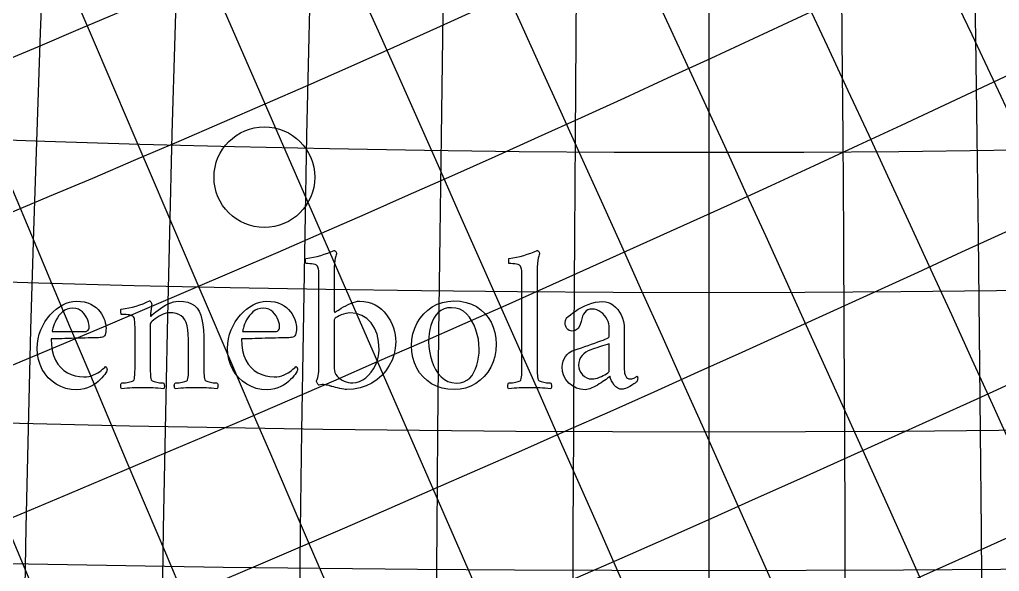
# Model space of a CAD drawing. Header units: millimetres. Extents: x -78 to 78, y -78 to 97.
# Drawn here: x -7.73 to 3.26, y 6.16 to 12.35 of the extents above; entities that cross this region are included whole.
import ezdxf

# ---------------------------------------------------------------- set-up
doc = ezdxf.new("R2010")
doc.units = ezdxf.units.MM
for name, color, linetype in [('ENGRAVE', 7, 'Continuous'), ('ENGRAVE_FINE', 8, 'Continuous'), ('TEXT', 5, 'Continuous')]:
    doc.layers.add(name, color=color, linetype=linetype)

msp = doc.modelspace()

# ---------------------------------------------------------------- linework, layer by layer
at = {"layer": 'ENGRAVE'}
msp.add_lwpolyline([(0, -70.59), (0, 70.59)], dxfattribs=at)
msp.add_lwpolyline([(0, -70.59), (0, 70.59)], dxfattribs=at)
for centre, radius in [((0, 0), 76.44), ((0, 0), 76.44), ((0, 0), 74.3925), ((0, 0), 70.59), ((0, 0), 70.59), ((0, 0), 70.59), ((-4.9882, 10.5847), 0.5647)]:
    msp.add_circle(centre, radius, dxfattribs=at)
for centre, radius, start, end in [((12.4469, 0), 71.679, 100, 260), ((25.6927, 0), 75.1203, 110, 250), ((40.7552, 0), 81.5103, 120, 240), ((59.232, 0), 92.1487, 130, 230), ((84.1259, 0), 109.8185, 140, 220), ((122.2655, 0), 141.18, 150, 210), ((193.9444, 0), 206.3914, 160, 200), ((400.3358, 0), 406.5116, 170, 190), ((-400.3358, 0), 406.5116, 350, 10), ((-193.9444, 0), 206.3914, 340, 20), ((-122.2655, 0), 141.18, 330, 30), ((-84.1259, 0), 109.8185, 320, 40), ((-59.232, 0), 92.1487, 310, 50), ((-40.7552, 0), 81.5103, 300, 60), ((-25.6927, 0), 75.1203, 290, 70), ((-12.4469, 0), 71.679, 280, 80), ((0, 406.5116), 400.3358, 260, 280)]:
    msp.add_arc(centre, radius, start, end, dxfattribs=at)
at = {"layer": 'ENGRAVE_FINE'}
msp.add_lwpolyline([(28.2418, -64.6943), (-28.2418, 64.6943)], dxfattribs=at)
for centre, radius, start, end in [((3.082, 0), 70.6573, 92.499999, 267.500001), ((6.1758, 0), 70.8596, 95, 265), ((9.2933, 0), 71.1991, 97.5, 262.5), ((15.6494, 0), 72.3039, 102.5, 257.5), ((18.9145, 0), 73.0801, 105, 255), ((22.2569, 0), 74.0157, 107.5, 252.5), ((29.2393, 0), 76.4061, 112.5, 247.5), ((32.9167, 0), 77.8874, 115, 245), ((36.7468, 0), 79.5819, 117.5, 242.5), ((44.9708, 0), 83.6978, 122.5, 237.5), ((49.4277, 0), 86.1745, 125, 235), ((54.1656, 0), 88.9767, 127.5, 232.5), ((64.6838, 0), 95.7442, 132.5, 227.5), ((70.59, 0), 99.8293, 135, 225), ((77.0355, 0), 104.4864, 137.5, 222.5), ((91.9947, 0), 115.9568, 142.5, 217.5), ((100.813, 0), 123.0699, 145, 215), ((110.8041, 0), 131.3792, 147.5, 212.5), ((135.6021, 0), 152.8754, 152.5, 207.5), ((151.3807, 0), 167.0302, 155, 205), ((170.4193, 0), 184.4606, 157.5, 202.5), ((223.8829, 0), 234.7477, 162.5, 197.5), ((263.4455, 0), 272.7388, 165, 195), ((318.4109, 0), 326.1418, 167.5, 192.5), ((536.1843, 0), 540.811, 172.5, 187.5), ((806.8474, 0), 809.9294, 175, 185), ((1616.7768, 0), 1618.3171, 177.5, 182.5), ((-1616.7768, 0), 1618.3171, 357.5, 2.5), ((-806.8474, 0), 809.9294, 355, 5), ((-536.1843, 0), 540.811, 352.5, 7.5), ((-318.4109, 0), 326.1418, 347.5, 12.5), ((-263.4455, 0), 272.7388, 345, 15), ((-223.8829, 0), 234.7477, 342.5, 17.5), ((-170.4193, 0), 184.4606, 337.5, 22.5), ((-151.3807, 0), 167.0302, 335, 25), ((-135.6021, 0), 152.8754, 332.5, 27.5), ((-110.8041, 0), 131.3792, 327.5, 32.5), ((-100.813, 0), 123.0699, 325, 35), ((-91.9947, 0), 115.9568, 322.5, 37.5), ((-77.0355, 0), 104.4864, 317.5, 42.5), ((-70.59, 0), 99.8293, 315, 45), ((-64.6838, 0), 95.7442, 312.5, 47.5), ((-54.1656, 0), 88.9767, 307.5, 52.5), ((-49.4277, 0), 86.1745, 305, 55), ((-44.9708, 0), 83.6978, 302.5, 57.5), ((-36.7468, 0), 79.5819, 297.5, 62.5), ((-32.9167, 0), 77.8874, 295, 65), ((-29.2393, 0), 76.4061, 292.5, 67.5), ((-22.2569, 0), 74.0157, 287.5, 72.5), ((-18.9145, 0), 73.0801, 285, 75), ((-15.6494, 0), 72.3039, 282.5, 77.5), ((-9.2933, 0), 71.1991, 277.5, 82.5), ((-6.1758, 0), 70.8596, 275, 85), ((-3.082, 0), 70.6573, 272.499999, 87.500001), ((-2.8246, -1.2331), 70.6573, 296.083333, 111.083334), ((-5.66, -2.4708), 70.8596, 298.583333, 108.583334), ((-8.5172, -3.7181), 71.1991, 301.083333, 106.083334), ((-11.4073, -4.9798), 71.679, 303.583333, 103.583333), ((-14.3424, -6.2611), 72.3039, 306.083333, 101.083333), ((-17.3348, -7.5674), 73.0801, 308.583333, 98.583333), ((-20.398, -8.9046), 74.0157, 311.083333, 96.083333), ((-23.5468, -10.2792), 75.1203, 313.583333, 93.583333), ((2.8246, 1.2331), 70.6573, 116.083333, 291.083334), ((5.66, 2.4708), 70.8596, 118.583333, 288.583334), ((8.5172, 3.7181), 71.1991, 121.083333, 286.083334), ((11.4073, 4.9798), 71.679, 123.583333, 283.583333), ((14.3424, 6.2611), 72.3039, 126.083333, 281.083333), ((17.3348, 7.5674), 73.0801, 128.583333, 278.583333), ((20.398, 8.9046), 74.0157, 131.083333, 276.083333), ((23.5468, 10.2792), 75.1203, 133.583333, 273.583333), ((26.7972, 11.6981), 76.4061, 136.083333, 271.083333), ((30.1674, 13.1694), 77.8874, 138.583333, 268.583333), ((33.6777, 14.7018), 79.5819, 141.083333, 266.083333), ((37.3513, 16.3054), 81.5103, 143.583333, 263.583333), ((41.2148, 17.992), 83.6978, 146.083333, 261.083333), ((45.2994, 19.7751), 86.1745, 148.583333, 258.583333), ((49.6417, 21.6707), 88.9767, 151.083333, 256.083333), ((54.2849, 23.6977), 92.1487, 153.583333, 253.583333), ((59.2814, 25.8789), 95.7442, 156.083333, 251.083333), ((64.6943, 28.2418), 99.8293, 158.583333, 248.583333), ((70.6014, 30.8205), 104.4864, 161.083333, 246.083333), ((77.0996, 33.6573), 109.8185, 163.583333, 243.583333), ((84.3112, 36.8055), 115.9568, 166.083333, 241.083333), ((92.393, 40.3335), 123.0699, 168.583333, 238.583333), ((101.5497, 44.3308), 131.3792, 171.083333, 236.083333), ((112.0538, 48.9163), 141.18, 173.583333, 233.583333), ((124.2765, 54.252), 152.8754, 176.083333, 231.083333), ((138.7373, 60.5648), 167.0302, 178.583333, 228.583333), ((-26.7972, -11.6981), 76.4061, 316.083333, 91.083333), ((156.1858, 68.1818), 184.4606, 181.083333, 226.083333), ((177.746, 77.5938), 206.3914, 183.583333, 223.583333), ((205.184, 89.5716), 234.7477, 186.083333, 221.083333), ((241.4423, 105.3999), 272.7388, 188.583333, 218.583333), ((291.817, 127.3906), 326.1418, 191.083333, 216.083333), ((366.8994, 160.1673), 406.5116, 193.583333, 213.583333), ((491.4017, 214.5179), 540.811, 196.083333, 211.083333), ((739.4588, 322.8055), 809.9294, 198.5833333, 208.5833333), ((1481.7422, 646.844), 1618.3171, 201.0833333, 206.0833333), ((-1481.7422, -646.844), 1618.3171, 21.0833333, 26.0833333), ((-739.4588, -322.8055), 809.9294, 18.5833333, 28.5833333), ((-491.4017, -214.5179), 540.811, 16.083333, 31.083333), ((-366.8994, -160.1673), 406.5116, 13.583333, 33.583333), ((-291.817, -127.3906), 326.1418, 11.083333, 36.083333), ((-241.4423, -105.3999), 272.7388, 8.583333, 38.583333), ((-205.184, -89.5716), 234.7477, 6.083333, 41.083333), ((-177.746, -77.5938), 206.3914, 3.583333, 43.583333), ((-156.1858, -68.1818), 184.4606, 1.083333, 46.083333), ((-138.7373, -60.5648), 167.0302, 358.583333, 48.583333), ((-124.2765, -54.252), 152.8754, 356.083333, 51.083333), ((-112.0538, -48.9163), 141.18, 353.583333, 53.583333), ((-101.5497, -44.3308), 131.3792, 351.083333, 56.083333), ((-92.393, -40.3335), 123.0699, 348.583333, 58.583333), ((-84.3112, -36.8055), 115.9568, 346.083333, 61.083333), ((-77.0996, -33.6573), 109.8185, 343.583333, 63.583333), ((-70.6014, -30.8205), 104.4864, 341.083333, 66.083333), ((-64.6943, -28.2418), 99.8293, 338.583333, 68.583333), ((-59.2814, -25.8789), 95.7442, 336.083333, 71.083333), ((-54.2849, -23.6977), 92.1487, 333.583333, 73.583333), ((-49.6417, -21.6707), 88.9767, 331.083333, 76.083333), ((-45.2994, -19.7751), 86.1745, 328.583333, 78.583333), ((-41.2148, -17.992), 83.6978, 326.083333, 81.083333), ((-37.3513, -16.3054), 81.5103, 323.583333, 83.583333), ((-33.6777, -14.7018), 79.5819, 321.083333, 86.083333), ((-30.1674, -13.1694), 77.8874, 318.583333, 88.583333), ((-49.2381, 112.791), 100.813, 258.583333, 328.583333), ((-52.5625, 120.4063), 110.8041, 261.083333, 326.083333), ((-56.4836, 129.3885), 122.2655, 263.583333, 323.583333), ((-61.1628, 140.1071), 135.6021, 266.083333, 321.083333), ((-66.8258, 153.0797), 151.3807, 268.583333, 318.583333), ((-73.7994, 169.0543), 170.4193, 271.083333, 316.083333), ((-82.5736, 189.1534), 193.9444, 273.583333, 313.583333), ((-93.9184, 215.1414), 223.8829, 276.083333, 311.083333), ((-109.118, 249.9594), 263.4455, 278.583333, 308.583333), ((-130.4836, 298.9021), 318.4109, 281.083333, 306.083333), ((-162.6382, 372.5594), 400.3358, 283.583333, 303.583333), ((-216.369, 495.642), 536.1843, 286.083333, 301.083333), ((-324.0386, 742.2834), 806.8474, 288.5833333, 298.5833333), ((-647.4603, 1483.1539), 1616.7768, 291.0833333, 296.0833333), ((647.4603, -1483.1539), 1616.7768, 111.0833333, 116.0833333), ((324.0386, -742.2834), 806.8474, 108.5833333, 118.5833333), ((0, 234.7477), 223.8829, 252.5, 287.5), ((216.369, -495.642), 536.1843, 106.083333, 121.083333), ((0, 272.7388), 263.4455, 255, 285), ((162.6382, -372.5594), 400.3358, 103.583333, 123.583333), ((0, 326.1418), 318.4109, 257.5, 282.5), ((130.4836, -298.9021), 318.4109, 101.083333, 126.083333), ((109.118, -249.9594), 263.4455, 98.583333, 128.583333), ((0, 540.811), 536.1843, 262.5, 277.5), ((93.9184, -215.1414), 223.8829, 96.083333, 131.083333)]:
    msp.add_arc(centre, radius, start, end, dxfattribs=at)
at = {"layer": 'TEXT'}
for points in [[(-4.066, 8.204), (-4.0801, 8.2048), (-4.0975, 8.2072), (-4.1183, 8.2111), (-4.1422, 8.2166), (-4.1669, 8.2226), (-4.1898, 8.2282), (-4.2108, 8.2334), (-4.2299, 8.2382), (-4.2336, 8.2393), (-4.2379, 8.2405), (-4.2427, 8.2416), (-4.2481, 8.2427), (-4.2631, 8.2471), (-4.2783, 8.251), (-4.2938, 8.2545), (-4.3096, 8.2575), (-4.3255, 8.2593), (-4.3415, 8.259), (-4.3574, 8.2565), (-4.3734, 8.2519), (-4.378, 8.2531), (-4.3828, 8.2567), (-4.3877, 8.2627), (-4.3927, 8.2712), (-4.3972, 8.2802), (-4.4004, 8.288), (-4.4023, 8.2945), (-4.403, 8.2997), (-4.3956, 8.3176), (-4.3896, 8.3372), (-4.3848, 8.3586), (-4.3813, 8.3816), (-4.3788, 8.4047), (-4.3771, 8.4261), (-4.376, 8.4457), (-4.3756, 8.4636), (-4.3756, 9.461), (-4.3757, 9.4732), (-4.3759, 9.4872), (-4.3763, 9.5028), (-4.3768, 9.5202), (-4.3778, 9.5374), (-4.3799, 9.5526), (-4.383, 9.5659), (-4.387, 9.5771), (-4.3936, 9.5885), (-4.4041, 9.5976), (-4.4186, 9.6044), (-4.4371, 9.609), (-4.4579, 9.612), (-4.4792, 9.6141), (-4.5012, 9.6154), (-4.5236, 9.6158), (-4.5247, 9.6176), (-4.5256, 9.623), (-4.5264, 9.6318), (-4.5271, 9.6443), (-4.5271, 9.6569), (-4.5262, 9.6662), (-4.5243, 9.6723), (-4.5214, 9.675), (-4.4795, 9.6805), (-4.438, 9.6878), (-4.3969, 9.697), (-4.3563, 9.7081), (-4.3165, 9.7205), (-4.278, 9.734), (-4.2408, 9.7484), (-4.2049, 9.7638), (-4.2004, 9.7631), (-4.196, 9.7607), (-4.1918, 9.7568), (-4.1878, 9.7513), (-4.1843, 9.7451), (-4.1818, 9.7391), (-4.1803, 9.7332), (-4.1798, 9.7274), (-4.1806, 9.7243), (-4.1829, 9.7149), (-4.1869, 9.6992), (-4.1923, 9.6773), (-4.1978, 9.6496), (-4.2017, 9.6164), (-4.2041, 9.5778), (-4.2049, 9.5339), (-4.2049, 9.0967), (-4.2047, 9.092), (-4.2043, 9.087), (-4.2036, 9.0817), (-4.2026, 9.0762), (-4.201, 9.0718), (-4.1986, 9.0699), (-4.1953, 9.0706), (-4.1912, 9.0739), (-4.1802, 9.0816), (-4.1656, 9.0912), (-4.1472, 9.1027), (-4.1252, 9.116), (-4.1007, 9.13), (-4.0751, 9.1436), (-4.0483, 9.1568), (-4.0204, 9.1695), (-3.9929, 9.1805), (-3.9675, 9.1883), (-3.944, 9.193), (-3.9225, 9.1946), (-3.8739, 9.1919), (-3.8283, 9.184), (-3.7857, 9.1709), (-3.746, 9.1524), (-3.7094, 9.1298), (-3.676, 9.1041), (-3.6457, 9.0752), (-3.6185, 9.0431), (-3.5945, 9.0087), (-3.5735, 8.9726), (-3.5557, 8.9347), (-3.5411, 8.8951), (-3.5296, 8.8551), (-3.5214, 8.8157), (-3.5165, 8.7771), (-3.5149, 8.7392), (-3.5194, 8.6678), (-3.5328, 8.5994), (-3.5552, 8.534), (-3.5866, 8.4716), (-3.6258, 8.4137), (-3.6714, 8.362), (-3.7237, 8.3164), (-3.7825, 8.2769), (-3.8467, 8.245), (-3.9154, 8.2223), (-3.9885, 8.2086), (-4.066, 8.204)], [(-2.0985, 9.461), (-2.0986, 9.4742), (-2.0988, 9.4886), (-2.0992, 9.5043), (-2.0997, 9.5213), (-2.1007, 9.5381), (-2.1028, 9.5529), (-2.1059, 9.566), (-2.1099, 9.5771), (-2.1164, 9.5885), (-2.1267, 9.5976), (-2.1409, 9.6044), (-2.1589, 9.609), (-2.1792, 9.612), (-2.2002, 9.6141), (-2.2219, 9.6154), (-2.2443, 9.6158), (-2.2453, 9.6176), (-2.2463, 9.623), (-2.2471, 9.6318), (-2.2477, 9.6443), (-2.2478, 9.6569), (-2.2468, 9.6662), (-2.2449, 9.6723), (-2.242, 9.675), (-2.2002, 9.6805), (-2.1589, 9.6878), (-2.1182, 9.697), (-2.078, 9.7081), (-2.0388, 9.7205), (-2.0006, 9.734), (-1.9636, 9.7484), (-1.9278, 9.7638), (-1.9233, 9.7631), (-1.9189, 9.7607), (-1.9147, 9.7568), (-1.9107, 9.7513), (-1.9072, 9.7451), (-1.9047, 9.7391), (-1.9032, 9.7332), (-1.9027, 9.7274), (-1.9035, 9.7243), (-1.9058, 9.7149), (-1.9098, 9.6992), (-1.9152, 9.6773), (-1.9207, 9.6496), (-1.9246, 9.6164), (-1.927, 9.5778), (-1.9278, 9.5339), (-1.9278, 8.4773), (-1.9277, 8.4527), (-1.9275, 8.4289), (-1.9271, 8.406), (-1.9266, 8.3839), (-1.9256, 8.3633), (-1.9235, 8.3446), (-1.9204, 8.328), (-1.9164, 8.3133), (-1.9126, 8.3078), (-1.9058, 8.3025), (-1.8961, 8.2975), (-1.8834, 8.2928), (-1.8688, 8.2886), (-1.8538, 8.2852), (-1.8381, 8.2824), (-1.8219, 8.2803), (-1.8066, 8.2788), (-1.7937, 8.2778), (-1.7832, 8.2771), (-1.7752, 8.2769), (-1.7721, 8.2715), (-1.7698, 8.2644), (-1.7681, 8.2556), (-1.7672, 8.245), (-1.7673, 8.2345), (-1.7686, 8.2257), (-1.7713, 8.2186), (-1.7752, 8.2131), (-1.8084, 8.2153), (-1.8395, 8.2174), (-1.8687, 8.2193), (-1.8959, 8.2211), (-1.9229, 8.2226), (-1.9517, 8.2237), (-1.9821, 8.2243), (-2.0143, 8.2245), (-2.0454, 8.2243), (-2.0749, 8.2237), (-2.1029, 8.2226), (-2.1293, 8.2211), (-2.156, 8.2193), (-2.1848, 8.2174), (-2.2157, 8.2153), (-2.2488, 8.2131), (-2.2527, 8.2186), (-2.2554, 8.2257), (-2.2567, 8.2345), (-2.2568, 8.245), (-2.2559, 8.2556), (-2.2542, 8.2644), (-2.2519, 8.2715), (-2.2488, 8.2769), (-2.2409, 8.2771), (-2.2306, 8.2778), (-2.2181, 8.2788), (-2.2033, 8.2803), (-2.1875, 8.2824), (-2.172, 8.2852), (-2.1567, 8.2886), (-2.1418, 8.2928), (-2.1287, 8.2975), (-2.119, 8.3025), (-2.1128, 8.3078), (-2.1099, 8.3133), (-2.1059, 8.328), (-2.1028, 8.3446), (-2.1007, 8.3633), (-2.0997, 8.3839), (-2.0992, 8.406), (-2.0988, 8.4289), (-2.0986, 8.4527), (-2.0985, 8.4773)], [(-7.3791, 8.771), (-7.377, 8.7033), (-7.3683, 8.6412), (-7.3531, 8.5849), (-7.3313, 8.5342), (-7.3041, 8.4895), (-7.2727, 8.4508), (-7.237, 8.4183), (-7.197, 8.3919), (-7.154, 8.3715), (-7.1093, 8.3569), (-7.0629, 8.3481), (-7.0148, 8.3452), (-6.9848, 8.3466), (-6.9562, 8.3506), (-6.929, 8.3574), (-6.9032, 8.3668), (-6.8792, 8.3781), (-6.8571, 8.3902), (-6.837, 8.4031), (-6.819, 8.4169), (-6.8032, 8.4304), (-6.7899, 8.4423), (-6.7793, 8.4526), (-6.7711, 8.4613), (-6.7696, 8.4608), (-6.7674, 8.4594), (-6.7645, 8.4569), (-6.7609, 8.4534), (-6.7574, 8.449), (-6.7549, 8.444), (-6.7534, 8.4382), (-6.7529, 8.4317), (-6.7538, 8.4224), (-6.7563, 8.4124), (-6.7606, 8.4019), (-6.7666, 8.3908), (-6.7783, 8.374), (-6.7928, 8.3557), (-6.8101, 8.3359), (-6.8303, 8.3145), (-6.8534, 8.2929), (-6.8793, 8.2726), (-6.9081, 8.2536), (-6.9396, 8.2359), (-6.9739, 8.221), (-7.0108, 8.2103), (-7.0502, 8.2039), (-7.0922, 8.2018), (-7.1553, 8.2056), (-7.2146, 8.2171), (-7.2703, 8.2363), (-7.3222, 8.2632), (-7.3696, 8.2967), (-7.4116, 8.3355), (-7.4482, 8.3798), (-7.4793, 8.4295), (-7.5042, 8.4834), (-7.522, 8.5405), (-7.5327, 8.6007), (-7.5362, 8.664), (-7.5338, 8.7189), (-7.5263, 8.7719), (-7.5138, 8.823), (-7.4964, 8.8724), (-7.4749, 8.9192), (-7.4503, 8.9629), (-7.4225, 9.0034), (-7.3917, 9.0409), (-7.3584, 9.0748), (-7.3236, 9.1049), (-7.2873, 9.1312), (-7.2493, 9.1536), (-7.2109, 9.1715), (-7.1731, 9.1843), (-7.1358, 9.192), (-7.099, 9.1946), (-7.0512, 9.1924), (-7.0077, 9.186), (-6.9686, 9.1754), (-6.934, 9.1604), (-6.9032, 9.1423), (-6.8759, 9.1223), (-6.852, 9.1002), (-6.8315, 9.0762), (-6.8141, 9.0511), (-6.7996, 9.0261), (-6.7879, 9.001), (-6.7791, 8.976), (-6.7726, 8.9519), (-6.768, 8.9299), (-6.7652, 8.9098), (-6.7643, 8.8917), (-6.765, 8.8691), (-6.7672, 8.849), (-6.7707, 8.8315), (-6.7757, 8.8166), (-6.7827, 8.8045), (-6.7922, 8.7955), (-6.8043, 8.7897), (-6.819, 8.787), (-6.8317, 8.7859), (-6.8494, 8.785), (-6.8721, 8.7842), (-6.8998, 8.7836), (-6.931, 8.7829), (-6.9644, 8.7821), (-6.9999, 8.7812), (-7.0376, 8.7801), (-7.0761, 8.779), (-7.1144, 8.7779), (-7.1524, 8.7767), (-7.1901, 8.7756), (-7.2263, 8.7745), (-7.2596, 8.7736), (-7.29, 8.7728), (-7.3176, 8.7722), (-7.3411, 8.7717), (-7.3592, 8.7713), (-7.3719, 8.7711), (-7.3791, 8.771)], [(-5.9537, 9.1946), (-5.897, 9.1914), (-5.8478, 9.182), (-5.8059, 9.1664), (-5.7715, 9.1445), (-5.7432, 9.116), (-5.72, 9.0807), (-5.7017, 9.0386), (-5.6884, 8.9896), (-5.6789, 8.9337), (-5.6722, 8.8707), (-5.6681, 8.8005), (-5.6668, 8.7232), (-5.6668, 8.4773), (-5.6667, 8.4527), (-5.6665, 8.4289), (-5.6661, 8.406), (-5.6656, 8.3839), (-5.6645, 8.3633), (-5.6625, 8.3446), (-5.6594, 8.328), (-5.6554, 8.3133), (-5.6516, 8.3078), (-5.6448, 8.3025), (-5.6351, 8.2975), (-5.6223, 8.2928), (-5.6079, 8.2886), (-5.593, 8.2852), (-5.5777, 8.2824), (-5.562, 8.2803), (-5.5472, 8.2788), (-5.5347, 8.2778), (-5.5244, 8.2771), (-5.5165, 8.2769), (-5.5134, 8.2715), (-5.5111, 8.2644), (-5.5094, 8.2556), (-5.5085, 8.245), (-5.5086, 8.2345), (-5.5099, 8.2257), (-5.5125, 8.2186), (-5.5165, 8.2131), (-5.5496, 8.2153), (-5.5805, 8.2174), (-5.6093, 8.2193), (-5.636, 8.2211), (-5.6626, 8.2226), (-5.6909, 8.2237), (-5.7212, 8.2243), (-5.7533, 8.2245), (-5.7844, 8.2243), (-5.8142, 8.2237), (-5.8425, 8.2226), (-5.8694, 8.2211), (-5.8966, 8.2193), (-5.9258, 8.2174), (-5.9569, 8.2153), (-5.9901, 8.2131), (-5.994, 8.2186), (-5.9966, 8.2257), (-5.998, 8.2345), (-5.9981, 8.245), (-5.9971, 8.2556), (-5.9955, 8.2644), (-5.9932, 8.2715), (-5.9901, 8.2769), (-5.9821, 8.2771), (-5.9716, 8.2778), (-5.9587, 8.2788), (-5.9434, 8.2803), (-5.9271, 8.2824), (-5.9113, 8.2852), (-5.8958, 8.2886), (-5.8808, 8.2928), (-5.8677, 8.2975), (-5.858, 8.3025), (-5.8518, 8.3078), (-5.8489, 8.3133), (-5.8449, 8.328), (-5.8418, 8.3446), (-5.8397, 8.3633), (-5.8387, 8.3839), (-5.8382, 8.406), (-5.8378, 8.4289), (-5.8376, 8.4527), (-5.8375, 8.4773), (-5.8375, 8.7004), (-5.8387, 8.7661), (-5.8421, 8.8243), (-5.8478, 8.8749), (-5.8558, 8.9179), (-5.8667, 8.9544), (-5.8814, 8.9854), (-5.8997, 9.0108), (-5.9218, 9.0306), (-5.9481, 9.0456), (-5.9793, 9.0562), (-6.0153, 9.0626), (-6.0561, 9.0648), (-6.0771, 9.0631), (-6.0991, 9.0582), (-6.1221, 9.05), (-6.1461, 9.0386), (-6.1698, 9.0253), (-6.1919, 9.0115), (-6.2125, 8.9974), (-6.2315, 8.9828), (-6.2474, 8.9691), (-6.2588, 8.9578), (-6.2656, 8.9486), (-6.2679, 8.9418), (-6.2679, 8.4773), (-6.2678, 8.4527), (-6.2676, 8.4289), (-6.2673, 8.406), (-6.2668, 8.3839), (-6.2657, 8.3633), (-6.2636, 8.3446), (-6.2606, 8.328), (-6.2565, 8.3133), (-6.2527, 8.3078), (-6.246, 8.3025), (-6.2362, 8.2975), (-6.2235, 8.2928), (-6.2091, 8.2886), (-6.1942, 8.2852), (-6.1789, 8.2824), (-6.1632, 8.2803), (-6.1484, 8.2788), (-6.1358, 8.2778), (-6.1256, 8.2771), (-6.1176, 8.2769), (-6.1146, 8.2715), (-6.1122, 8.2644), (-6.1106, 8.2556), (-6.1096, 8.245), (-6.1097, 8.2345), (-6.1111, 8.2257), (-6.1137, 8.2186), (-6.1176, 8.2131), (-6.1507, 8.2153), (-6.1817, 8.2174), (-6.2105, 8.2193), (-6.2372, 8.2211), (-6.2637, 8.2226), (-6.2921, 8.2237), (-6.3223, 8.2243), (-6.3544, 8.2245), (-6.3856, 8.2243), (-6.4153, 8.2237), (-6.4437, 8.2226), (-6.4706, 8.2211), (-6.4977, 8.2193), (-6.5269, 8.2174), (-6.5581, 8.2153), (-6.5913, 8.2131), (-6.5952, 8.2186), (-6.5978, 8.2257), (-6.5992, 8.2345), (-6.5992, 8.245), (-6.5983, 8.2556), (-6.5967, 8.2644), (-6.5943, 8.2715), (-6.5913, 8.2769), (-6.5832, 8.2771), (-6.5728, 8.2778), (-6.5599, 8.2788), (-6.5446, 8.2803), (-6.5283, 8.2824), (-6.5124, 8.2852), (-6.497, 8.2886), (-6.482, 8.2928), (-6.4689, 8.2975), (-6.4592, 8.3025), (-6.4529, 8.3078), (-6.4501, 8.3133), (-6.446, 8.328), (-6.443, 8.3446), (-6.4409, 8.3633), (-6.4398, 8.3839), (-6.4393, 8.406), (-6.439, 8.4289), (-6.4388, 8.4527), (-6.4387, 8.4773), (-6.4387, 8.8826), (-6.4388, 8.8951), (-6.439, 8.9099), (-6.4393, 8.927), (-6.4398, 8.9464), (-6.4409, 8.9656), (-6.443, 8.9822), (-6.446, 8.9963), (-6.4501, 9.0078), (-6.4551, 9.0173), (-6.4632, 9.0252), (-6.4744, 9.0315), (-6.4888, 9.0363), (-6.5047, 9.0399), (-6.5207, 9.0426), (-6.5366, 9.0444), (-6.5525, 9.0454), (-6.5671, 9.0459), (-6.5787, 9.0463), (-6.5876, 9.0465), (-6.5935, 9.0466), (-6.5947, 9.05), (-6.5958, 9.0557), (-6.5969, 9.0636), (-6.5981, 9.0739), (-6.5987, 9.0844), (-6.5981, 9.0932), (-6.5964, 9.1004), (-6.5935, 9.1058), (-6.5505, 9.1122), (-6.5081, 9.12), (-6.4663, 9.1292), (-6.425, 9.1399), (-6.385, 9.1522), (-6.347, 9.1661), (-6.311, 9.1818), (-6.277, 9.1991), (-6.2725, 9.1983), (-6.2682, 9.1957), (-6.264, 9.1914), (-6.2599, 9.1855), (-6.2564, 9.1789), (-6.254, 9.1729), (-6.2525, 9.1675), (-6.252, 9.1627), (-6.2522, 9.1579), (-6.2528, 9.1505), (-6.2539, 9.1403), (-6.2554, 9.1274), (-6.2571, 9.1132), (-6.2588, 9.0992), (-6.2605, 9.0853), (-6.2622, 9.0716), (-6.2637, 9.0591), (-6.2648, 9.0488), (-6.2654, 9.0409), (-6.2656, 9.0352), (-6.2653, 9.0312), (-6.2645, 9.0283), (-6.2631, 9.0266), (-6.2611, 9.0261), (-6.2598, 9.0264), (-6.2582, 9.0272), (-6.2564, 9.0286), (-6.2542, 9.0306), (-6.2411, 9.044), (-6.2244, 9.0591), (-6.2041, 9.0759), (-6.1802, 9.0944), (-6.154, 9.1132), (-6.1264, 9.1311), (-6.0976, 9.148), (-6.0675, 9.1638), (-6.0373, 9.1773), (-6.0083, 9.1869), (-5.9804, 9.1927), (-5.9537, 9.1946)], [(-5.2432, 8.771), (-5.2411, 8.7033), (-5.2324, 8.6412), (-5.2172, 8.5849), (-5.1954, 8.5342), (-5.1682, 8.4895), (-5.1368, 8.4508), (-5.101, 8.4183), (-5.061, 8.3919), (-5.0181, 8.3715), (-4.9734, 8.3569), (-4.927, 8.3481), (-4.8789, 8.3452), (-4.8488, 8.3466), (-4.8202, 8.3506), (-4.7931, 8.3574), (-4.7673, 8.3668), (-4.7432, 8.3781), (-4.7212, 8.3902), (-4.7011, 8.4031), (-4.683, 8.4169), (-4.6672, 8.4304), (-4.654, 8.4423), (-4.6433, 8.4526), (-4.6352, 8.4613), (-4.6337, 8.4608), (-4.6315, 8.4594), (-4.6286, 8.4569), (-4.625, 8.4534), (-4.6215, 8.449), (-4.619, 8.444), (-4.6175, 8.4382), (-4.617, 8.4317), (-4.6179, 8.4224), (-4.6204, 8.4124), (-4.6247, 8.4019), (-4.6307, 8.3908), (-4.6423, 8.374), (-4.6569, 8.3557), (-4.6742, 8.3359), (-4.6944, 8.3145), (-4.7175, 8.2929), (-4.7434, 8.2726), (-4.7721, 8.2536), (-4.8037, 8.2359), (-4.838, 8.221), (-4.8749, 8.2103), (-4.9143, 8.2039), (-4.9563, 8.2018), (-5.0193, 8.2056), (-5.0787, 8.2171), (-5.1343, 8.2363), (-5.1863, 8.2632), (-5.2337, 8.2967), (-5.2757, 8.3355), (-5.3122, 8.3798), (-5.3434, 8.4295), (-5.3683, 8.4834), (-5.3861, 8.5405), (-5.3968, 8.6007), (-5.4003, 8.664), (-5.3978, 8.7189), (-5.3904, 8.7719), (-5.3779, 8.823), (-5.3605, 8.8724), (-5.339, 8.9192), (-5.3144, 8.9629), (-5.2866, 9.0034), (-5.2557, 9.0409), (-5.2225, 9.0748), (-5.1877, 9.1049), (-5.1513, 9.1312), (-5.1134, 9.1536), (-5.075, 9.1715), (-5.0371, 9.1843), (-4.9998, 9.192), (-4.9631, 9.1946), (-4.9152, 9.1924), (-4.8718, 9.186), (-4.8327, 9.1754), (-4.798, 9.1604), (-4.7673, 9.1423), (-4.74, 9.1223), (-4.7161, 9.1002), (-4.6956, 9.0762), (-4.6782, 9.0511), (-4.6637, 9.0261), (-4.652, 9.001), (-4.6432, 8.976), (-4.6367, 8.9519), (-4.6321, 8.9299), (-4.6293, 8.9098), (-4.6284, 8.8917), (-4.6291, 8.8691), (-4.6312, 8.849), (-4.6348, 8.8315), (-4.6398, 8.8166), (-4.6468, 8.8045), (-4.6563, 8.7955), (-4.6684, 8.7897), (-4.683, 8.787), (-4.6958, 8.7859), (-4.7135, 8.785), (-4.7362, 8.7842), (-4.7639, 8.7836), (-4.7951, 8.7829), (-4.8285, 8.7821), (-4.864, 8.7812), (-4.9016, 8.7801), (-4.9402, 8.779), (-4.9785, 8.7779), (-5.0165, 8.7767), (-5.0542, 8.7756), (-5.0904, 8.7745), (-5.1237, 8.7736), (-5.1541, 8.7728), (-5.1817, 8.7722), (-5.2052, 8.7717), (-5.2233, 8.7713), (-5.236, 8.7711), (-5.2432, 8.771)], [(-2.8636, 9.1968), (-2.7923, 9.1929), (-2.7262, 9.1809), (-2.6653, 9.161), (-2.6097, 9.1331), (-2.5598, 9.0984), (-2.5158, 9.0579), (-2.4778, 9.0118), (-2.4458, 8.96), (-2.4204, 8.9035), (-2.4022, 8.8433), (-2.3914, 8.7794), (-2.3877, 8.7118), (-2.3916, 8.6419), (-2.4031, 8.5755), (-2.4223, 8.5127), (-2.4492, 8.4534), (-2.4828, 8.3989), (-2.5221, 8.3503), (-2.5671, 8.3078), (-2.6177, 8.2712), (-2.6729, 8.2418), (-2.7316, 8.2208), (-2.7936, 8.2082), (-2.8591, 8.204), (-2.9296, 8.2081), (-2.9954, 8.2203), (-3.0566, 8.2405), (-3.113, 8.2689), (-3.1639, 8.3042), (-3.2086, 8.3452), (-3.2471, 8.3919), (-3.2792, 8.4443), (-3.3046, 8.5013), (-3.3228, 8.5618), (-3.3337, 8.6259), (-3.3373, 8.6936), (-3.3334, 8.7635), (-3.3216, 8.8297), (-3.3021, 8.8921), (-3.2747, 8.9509), (-3.2406, 9.0049), (-3.2009, 9.0528), (-3.1558, 9.0948), (-3.105, 9.1308), (-3.0498, 9.1597), (-2.9912, 9.1803), (-2.9291, 9.1927), (-2.8636, 9.1968)], [(-1.1945, 9.19), (-1.1632, 9.1875), (-1.1328, 9.1798), (-1.1034, 9.167), (-1.075, 9.149), (-1.0484, 9.1268), (-1.0246, 9.1012), (-1.0035, 9.0722), (-0.985, 9.0397), (-0.9701, 9.0044), (-0.9594, 8.9669), (-0.953, 8.927), (-0.9509, 8.8849), (-0.9509, 8.4272), (-0.9499, 8.4063), (-0.9469, 8.3871), (-0.9419, 8.3693), (-0.9349, 8.3532), (-0.9257, 8.3397), (-0.9139, 8.3301), (-0.8995, 8.3244), (-0.8826, 8.3224), (-0.8675, 8.3233), (-0.8541, 8.3259), (-0.8424, 8.3301), (-0.8325, 8.3361), (-0.8242, 8.3422), (-0.8177, 8.3469), (-0.8128, 8.3502), (-0.8097, 8.352), (-0.8076, 8.3516), (-0.8057, 8.3503), (-0.8042, 8.3482), (-0.8029, 8.3452), (-0.8019, 8.3419), (-0.8012, 8.339), (-0.8007, 8.3362), (-0.8006, 8.3338), (-0.8013, 8.3217), (-0.8034, 8.3105), (-0.807, 8.3001), (-0.812, 8.2906), (-0.8199, 8.2843), (-0.8299, 8.2769), (-0.8421, 8.2684), (-0.8564, 8.2587), (-0.8719, 8.2487), (-0.8877, 8.2393), (-0.9038, 8.2305), (-0.9201, 8.2223), (-0.9362, 8.2153), (-0.9512, 8.2103), (-0.9652, 8.2073), (-0.9782, 8.2063), (-1.0015, 8.2093), (-1.0235, 8.2183), (-1.0442, 8.2332), (-1.0636, 8.2541), (-1.0807, 8.2782), (-1.0946, 8.3025), (-1.1052, 8.3271), (-1.1126, 8.352), (-1.1186, 8.3465), (-1.1276, 8.339), (-1.1397, 8.3294), (-1.1547, 8.3179), (-1.1718, 8.3053), (-1.1903, 8.2926), (-1.21, 8.2797), (-1.231, 8.2667), (-1.2525, 8.254), (-1.2739, 8.2422), (-1.2952, 8.2312), (-1.3164, 8.2211), (-1.3366, 8.2126), (-1.3554, 8.2066), (-1.3725, 8.203), (-1.3881, 8.2018), (-1.4406, 8.2064), (-1.4888, 8.2203), (-1.5328, 8.2434), (-1.5725, 8.2758), (-1.6054, 8.3148), (-1.6289, 8.358), (-1.643, 8.4053), (-1.6477, 8.4568), (-1.6453, 8.4897), (-1.6383, 8.5203), (-1.6265, 8.5484), (-1.6101, 8.5741), (-1.5914, 8.5963), (-1.5728, 8.6142), (-1.5544, 8.6276), (-1.5361, 8.6367), (-1.5033, 8.6483), (-1.4686, 8.6603), (-1.4321, 8.6728), (-1.3938, 8.6856), (-1.3551, 8.6987), (-1.3178, 8.7115), (-1.2817, 8.7243), (-1.2469, 8.7369), (-1.215, 8.7487), (-1.1877, 8.7591), (-1.1649, 8.768), (-1.1467, 8.7756), (-1.1385, 8.7792), (-1.1319, 8.7833), (-1.1271, 8.7878), (-1.1239, 8.7927), (-1.122, 8.799), (-1.1205, 8.8077), (-1.1197, 8.8189), (-1.1194, 8.8325), (-1.1194, 8.8917), (-1.121, 8.9167), (-1.1257, 8.9415), (-1.1335, 8.9662), (-1.1444, 8.9908), (-1.1581, 9.0143), (-1.174, 9.0357), (-1.1923, 9.0552), (-1.2128, 9.0727), (-1.2351, 9.0872), (-1.2589, 9.0975), (-1.2841, 9.1037), (-1.3107, 9.1058), (-1.3373, 9.1035), (-1.3602, 9.0967), (-1.3794, 9.0853), (-1.3949, 9.0693), (-1.4076, 9.0493), (-1.4183, 9.0255), (-1.4269, 8.998), (-1.4336, 8.9669), (-1.4479, 8.92), (-1.4701, 8.8866), (-1.5002, 8.8665), (-1.5384, 8.8598), (-1.5555, 8.8617), (-1.5705, 8.8672), (-1.5834, 8.8765), (-1.5942, 8.8894), (-1.6026, 8.9045), (-1.6087, 8.9202), (-1.6123, 8.9364), (-1.6135, 8.9532), (-1.6132, 8.9574), (-1.6124, 8.9632), (-1.611, 8.9705), (-1.609, 8.9794), (-1.6065, 8.9884), (-1.6038, 8.9962), (-1.6009, 9.0027), (-1.5976, 9.0078), (-1.5787, 9.0245), (-1.556, 9.0426), (-1.5297, 9.0621), (-1.4997, 9.083), (-1.4667, 9.1039), (-1.4316, 9.1234), (-1.3944, 9.1415), (-1.3551, 9.1581), (-1.3147, 9.1721), (-1.2745, 9.182), (-1.2345, 9.188), (-1.1945, 9.19)], [(-7.3677, 8.853), (-7.0057, 8.853), (-6.9958, 8.8537), (-6.9866, 8.8559), (-6.9781, 8.8594), (-6.9704, 8.8644), (-6.9638, 8.8712), (-6.9587, 8.8803), (-6.9552, 8.8917), (-6.9533, 8.9054), (-6.9535, 8.9205), (-6.9562, 8.9384), (-6.9614, 8.9592), (-6.9693, 8.9828), (-6.9797, 9.0073), (-6.9929, 9.0306), (-7.0087, 9.0528), (-7.0273, 9.0739), (-7.049, 9.0918), (-7.0743, 9.1046), (-7.1031, 9.1123), (-7.1355, 9.1149), (-7.1692, 9.1124), (-7.1998, 9.1049), (-7.2273, 9.0925), (-7.2516, 9.075), (-7.2732, 9.0544), (-7.2923, 9.0323), (-7.309, 9.0088), (-7.3233, 8.9839), (-7.3354, 8.959), (-7.3455, 8.9356), (-7.3537, 8.9135), (-7.3598, 8.8929), (-7.3641, 8.8754), (-7.3669, 8.863), (-7.3681, 8.8555), (-7.3677, 8.853)], [(-5.2318, 8.853), (-4.8698, 8.853), (-4.8599, 8.8537), (-4.8507, 8.8559), (-4.8422, 8.8594), (-4.8345, 8.8644), (-4.8279, 8.8712), (-4.8228, 8.8803), (-4.8193, 8.8917), (-4.8174, 8.9054), (-4.8175, 8.9205), (-4.8202, 8.9384), (-4.8255, 8.9592), (-4.8333, 8.9828), (-4.8438, 9.0073), (-4.857, 9.0306), (-4.8728, 9.0528), (-4.8914, 9.0739), (-4.9131, 9.0918), (-4.9384, 9.1046), (-4.9672, 9.1123), (-4.9996, 9.1149), (-5.0333, 9.1124), (-5.0639, 9.1049), (-5.0914, 9.0925), (-5.1157, 9.075), (-5.1373, 9.0544), (-5.1564, 9.0323), (-5.1731, 9.0088), (-5.1874, 8.9839), (-5.1995, 8.959), (-5.2096, 8.9356), (-5.2177, 8.9135), (-5.2239, 8.8929), (-5.2282, 8.8754), (-5.231, 8.863), (-5.2322, 8.8555), (-5.2318, 8.853)], [(-4.0295, 9.0625), (-4.0517, 9.0611), (-4.0751, 9.0571), (-4.0995, 9.0503), (-4.1252, 9.0409), (-4.1491, 9.0304), (-4.1684, 9.0207), (-4.1832, 9.0116), (-4.1935, 9.0033), (-4.1985, 8.9975), (-4.202, 8.9913), (-4.2041, 8.9849), (-4.2049, 8.9782), (-4.2049, 8.4386), (-4.2029, 8.4154), (-4.1969, 8.3936), (-4.1869, 8.3733), (-4.173, 8.3543), (-4.156, 8.3372), (-4.1371, 8.3222), (-4.1162, 8.3093), (-4.0933, 8.2985), (-4.0694, 8.2901), (-4.0455, 8.284), (-4.0215, 8.2804), (-3.9976, 8.2792), (-3.9586, 8.2827), (-3.9211, 8.2931), (-3.8851, 8.3106), (-3.8508, 8.335), (-3.8188, 8.3647), (-3.7901, 8.3982), (-3.7647, 8.4353), (-3.7426, 8.4761), (-3.7247, 8.5191), (-3.7119, 8.5624), (-3.7042, 8.6062), (-3.7016, 8.6503), (-3.7072, 8.7419), (-3.7241, 8.8228), (-3.7522, 8.8933), (-3.7916, 8.9532), (-3.8402, 9.001), (-3.896, 9.0352), (-3.9591, 9.0557), (-4.0295, 9.0625)], [(-2.8887, 9.1217), (-2.9331, 9.1182), (-2.9729, 9.1078), (-3.0082, 9.0903), (-3.039, 9.0659), (-3.0655, 9.036), (-3.0879, 9.0022), (-3.1064, 8.9643), (-3.121, 8.9225), (-3.1319, 8.8781), (-3.1397, 8.8328), (-3.1444, 8.7865), (-3.146, 8.7392), (-3.1438, 8.6856), (-3.1372, 8.6321), (-3.1262, 8.5786), (-3.1107, 8.5251), (-3.0909, 8.4739), (-3.0669, 8.4272), (-3.0386, 8.3851), (-3.006, 8.3475), (-2.9693, 8.3166), (-2.9288, 8.2945), (-2.8845, 8.2813), (-2.8363, 8.2769), (-2.791, 8.2804), (-2.7506, 8.2908), (-2.7153, 8.3083), (-2.6849, 8.3327), (-2.6589, 8.3626), (-2.6368, 8.3967), (-2.6185, 8.4349), (-2.6041, 8.4773), (-2.5931, 8.522), (-2.5853, 8.5672), (-2.5806, 8.6131), (-2.579, 8.6595), (-2.5813, 8.7139), (-2.5881, 8.7679), (-2.5995, 8.8215), (-2.6154, 8.8746), (-2.6357, 8.9254), (-2.6598, 8.9717), (-2.688, 9.0136), (-2.7202, 9.0511), (-2.7563, 9.082), (-2.7965, 9.1041), (-2.8406, 9.1173), (-2.8887, 9.1217)], [(-1.3129, 8.3224), (-1.2932, 8.3236), (-1.2725, 8.327), (-1.251, 8.3327), (-1.2287, 8.3407), (-1.2068, 8.35), (-1.1866, 8.3597), (-1.1681, 8.3699), (-1.1513, 8.3805), (-1.1373, 8.3907), (-1.1274, 8.3996), (-1.1214, 8.4072), (-1.1194, 8.4135), (-1.1194, 8.7164), (-1.1424, 8.7091), (-1.1683, 8.701), (-1.1971, 8.692), (-1.2287, 8.6822), (-1.2596, 8.6725), (-1.2862, 8.664), (-1.3085, 8.6566), (-1.3266, 8.6503), (-1.3549, 8.6377), (-1.3807, 8.6225), (-1.4039, 8.6047), (-1.4245, 8.5843), (-1.4415, 8.5614), (-1.4536, 8.5359), (-1.4608, 8.5079), (-1.4632, 8.4773), (-1.4605, 8.4475), (-1.4524, 8.4195), (-1.4389, 8.3934), (-1.42, 8.3691), (-1.3971, 8.3487), (-1.3716, 8.3341), (-1.3435, 8.3254), (-1.3129, 8.3224)]]:
    msp.add_lwpolyline(points, close=True, dxfattribs=at)

doc.saveas('drawing.dxf')
